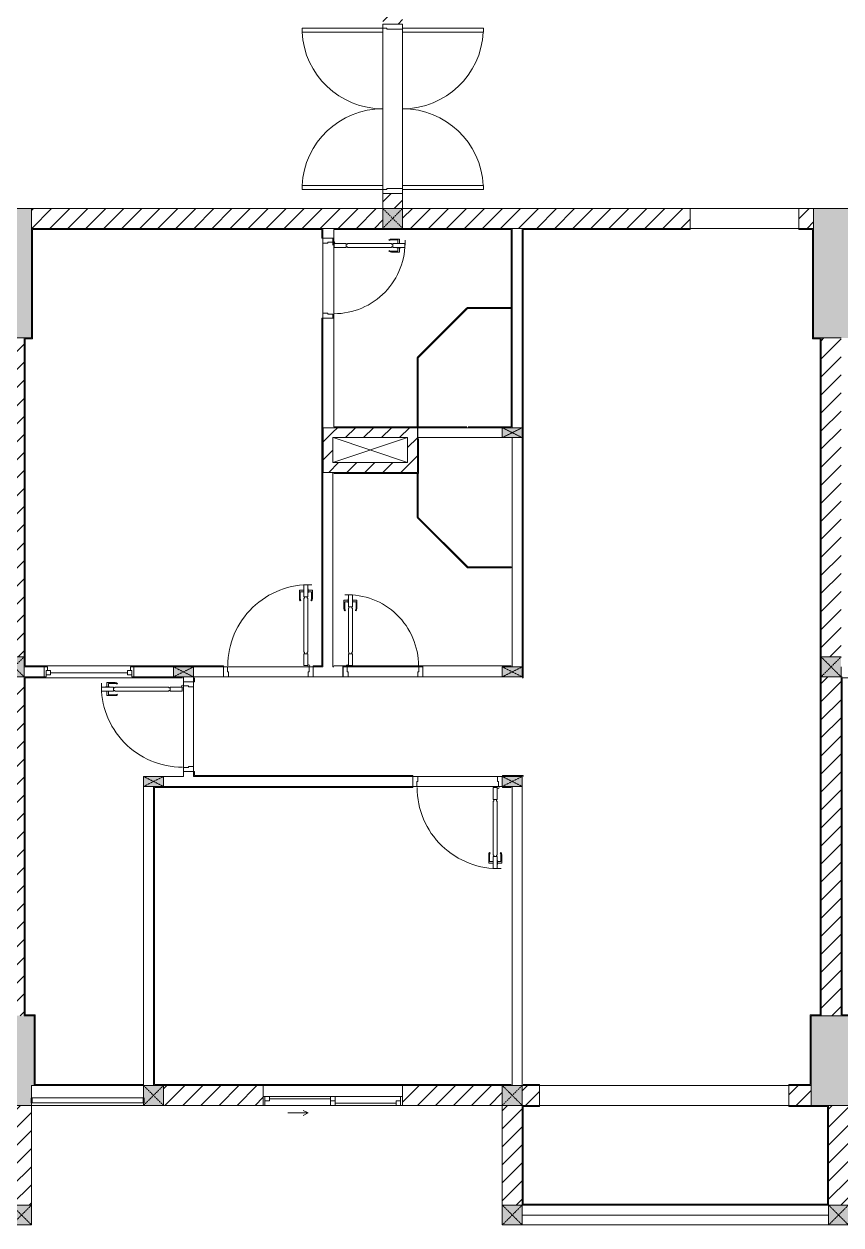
# Model space of a CAD drawing. Header units: millimetres. Extents: x 31499 to 223976, y 3719 to 80291.
# Drawn here: x 149474 to 157674, y 23337 to 35387 of the extents above; entities that cross this region are included whole.
import ezdxf

# ---------------------------------------------------------------- set-up
doc = ezdxf.new("R2010")
doc.units = ezdxf.units.MM
doc.linetypes.add('IMPORT-Dash _2_', pattern=[6, 3, -3])
for name, color, linetype, lineweight in [('0-2', 170, 'Continuous', 9), ('A-DETL-GENF-7', 170, 'Continuous', 9), ('A-DETL-THIN-1', 170, 'Continuous', 9), ('A-DOOR-2', 170, 'Continuous', 9), ('A-DOOR-FRAM-2', 170, 'Continuous', 9), ('A-FLOR-1', 170, 'Continuous', 9), ('A-FLOR-HRAL-6', 170, 'Continuous', 9), ('A-GLAZ-5', 170, 'Continuous', 9), ('A-GLAZ-CURT-3', 170, 'Continuous', 9), ('A-WALL-1', 170, 'Continuous', 9), ('A-WALL-PATT-3', 170, 'Continuous', 9), ('A_1404_dwg-1', 170, 'Continuous', 9), ('I-WALL', 170, 'Continuous', 9), ('I-WALL-1', 170, 'Continuous', 9), ('S-COLS-1', 170, 'Continuous', 9), ('S-COLS-12', 170, 'IMPORT-Dash _2_', 9), ('S-COLS-2', 170, 'Continuous', 9), ('S-COLS-4', 170, 'Continuous', 9), ('S-COLS-HDLN-1', 170, 'IMPORT-Dash _2_', 9)]:
    doc.layers.add(name, color=color, linetype=linetype, lineweight=lineweight)
pattern_1 = [(45, (0, 0), (-90.50967, 90.50967), [])]

# ---------------------------------------------------------------- blocks, each defined once
blk = doc.blocks.new('A_1404_dwg_NCV_TKTC_KET CAU_rvt-1-TKTC_MB HOÀN THIỆN SÀN TẦNG 3-4-4819833-KeyPlan-CH2A_Tầng 3 - Tầng 8')
at = {"layer": 'S-COLS-1'}
for points in [[(52643, 32237), (52928, 32237), (52928, 33537), (52578, 33537), (52578, 32237)], [(60778, 32237), (61128, 32237), (61128, 33537), (60778, 33537), (60778, 33295)], [(52928, 24537), (52923, 24562), (52928, 24737), (52953, 24737), (52953, 25437), (52553, 25437), (52553, 24537), (52923, 24537)], [(60753, 24537), (61128, 24537), (61123, 24562), (61128, 24737), (61153, 24737), (61153, 25437), (60753, 25437), (60753, 24562)]]:
    blk.add_hatch(color=256, dxfattribs=at).paths.add_polyline_path(points)
at = {"layer": 'A-FLOR-1'}
blk.add_line((57853, 23337), (60928, 23337), dxfattribs=at)
at = {"layer": 'A-FLOR-1', "flags": 128}
blk.add_lwpolyline([(52928, 24535), (54053, 24535), (57653, 24535)], dxfattribs=at)
at = {"layer": 'S-COLS-2'}
for p, q in [((52653, 32237), (52853, 32237)), ((60853, 32237), (61053, 32237)), ((61053, 25437), (60853, 25437)), ((60753, 24737), (60753, 24537)), ((52728, 24537), (52928, 24537)), ((60928, 24537), (61128, 24537))]:
    blk.add_line(p, q, dxfattribs=at)
at = {"layer": 'S-COLS-2', "flags": 128}
for points in [[(52928, 33337), (52928, 33537), (52578, 33537), (52578, 33337)], [(61128, 33337), (61128, 33537), (60778, 33537), (60778, 33337)]]:
    blk.add_lwpolyline(points, dxfattribs=at)
blk = doc.blocks.new('A_1404_dwg_DOOR_CW_01 CANH MO-PANEL KINH - DIW_01-900x2200-CỬA GỖ VÂN LAMINATE-553375-TKTC_MB HOÀN THIỆN SÀN TẦNG 3-4-4819841-KeyPlan-CH2A_Tầng 3 - Tầng 8')
at = {"layer": 'A-DETL-GENF-7'}
for p, q in [((49615, 40124), (49615, 40203)), ((49658, 40207), (49619, 40207)), ((49623, 40186), (49623, 40124)), ((49658, 40190), (49627, 40190)), ((49702, 40207), (49741, 40207)), ((49702, 40190), (49733, 40190)), ((49737, 40186), (49737, 40124)), ((49745, 40124), (49745, 40203)), ((49623, 40098), (49629, 40103)), ((49736, 40098), (49730, 40103))]:
    blk.add_line(p, q, dxfattribs=at)
at = {"layer": 'A-DETL-GENF-7', "flags": 128}
for points in [[(49700, 40259), (49660, 40259), (49660, 40139), (49700, 40139)], [(49658, 40179), (49660, 40179), (49660, 40219), (49658, 40219)], [(49666, 39583), (49660, 39583), (49660, 40125), (49666, 40125), (49666, 40139), (49694, 40139), (49694, 40125), (49700, 40125), (49700, 39583), (49694, 39583), (49694, 39569), (49666, 39569)], [(49702, 40179), (49700, 40179), (49700, 40219), (49702, 40219)], [(49660, 39569), (49700, 39569), (49700, 39449), (49660, 39449)]]:
    blk.add_lwpolyline(points, close=True, dxfattribs=at)
at = {"layer": 'A-DETL-GENF-7'}
blk.add_circle((49710, 39447), 10, dxfattribs=at)
for centre, radius, start, end in [((49710, 39447), 814, 88, 180), ((49619, 40203), 4, 90, 180), ((49627, 40186), 4, 90, 180), ((49733, 40186), 4, 0, 90), ((49741, 40203), 4, 0, 90), ((49660, 40124), 45, 180, 215), ((49660, 40124), 37, 180, 215), ((49700, 40124), 37, 325, 0), ((49700, 40124), 45, 325, 0)]:
    blk.add_arc(centre, radius, start, end, dxfattribs=at)
at = {"layer": 'A-DOOR-2'}
blk.add_line((49710, 39437), (49685, 39437), dxfattribs=at)
at = {"layer": 'A-DOOR-2', "flags": 128}
for points in [[(48853, 39337), (48853, 39437), (48893, 39437), (48893, 39387), (48903, 39387), (48903, 39337)], [(49703, 39337), (49703, 39387), (49713, 39387), (49713, 39437), (49753, 39437), (49753, 39337)]]:
    blk.add_lwpolyline(points, close=True, dxfattribs=at)
blk = doc.blocks.new('A_1404_dwg_DOOR_CW_01 CANH MO-PANEL KINH - DIG_02-800x2200-CỬA NHÔM KÍNH-V57-TKTC_MB HOÀN THIỆN SÀN TẦNG 3-4-4819848-KeyPlan-CH2A_Tầng 3 - Tầng 8')
at = {"layer": 'A-DETL-GENF-7'}
for p, q in [((112414, 58419), (112418, 58413)), ((112440, 58427), (112519, 58427)), ((112502, 58419), (112440, 58419)), ((112506, 58384), (112506, 58415)), ((112506, 58340), (112506, 58309)), ((112523, 58384), (112523, 58423)), ((112523, 58340), (112523, 58301)), ((112414, 58305), (112418, 58312)), ((112502, 58305), (112440, 58305)), ((112440, 58297), (112519, 58297))]:
    blk.add_line(p, q, dxfattribs=at)
at = {"layer": 'A-DETL-GENF-7', "flags": 128}
for points in [[(111985, 58342), (111985, 58382), (111865, 58382), (111865, 58342)], [(111999, 58348), (111999, 58342), (112441, 58342), (112441, 58348), (112455, 58348), (112455, 58376), (112441, 58376), (112441, 58382), (111999, 58382), (111999, 58376), (111985, 58376), (111985, 58348)], [(112575, 58382), (112575, 58342), (112455, 58342), (112455, 58382)], [(112495, 58384), (112495, 58382), (112534, 58382), (112534, 58384)], [(112495, 58340), (112495, 58342), (112534, 58342), (112534, 58340)]]:
    blk.add_lwpolyline(points, close=True, dxfattribs=at)
at = {"layer": 'A-DETL-GENF-7'}
blk.add_circle((111863, 58392), 10, dxfattribs=at)
for centre, radius, start, end in [((111863, 58392), 714, 270, 2), ((112440, 58382), 45, 90, 125), ((112440, 58382), 37, 90, 125), ((112502, 58415), 4, 0, 90), ((112519, 58423), 4, 0, 90), ((112440, 58342), 45, 235, 270), ((112440, 58342), 37, 235, 270), ((112502, 58309), 4, 270, 0), ((112519, 58301), 4, 270, 0)]:
    blk.add_arc(centre, radius, start, end, dxfattribs=at)
at = {"layer": 'A-DOOR-2'}
blk.add_line((111853, 58392), (111853, 58367), dxfattribs=at)
at = {"layer": 'A-DOOR-2', "flags": 128}
for points in [[(111753, 58435), (111753, 58385), (111803, 58385), (111803, 58395), (111853, 58395), (111853, 58435)], [(111753, 57685), (111753, 57635), (111853, 57635), (111853, 57675), (111803, 57675), (111803, 57685)]]:
    blk.add_lwpolyline(points, close=True, dxfattribs=at)
blk = doc.blocks.new('A_1404_dwg_DOOR_CW_01 CANH MO-PANEL KINH - DIW_01-900x2200-CỬA GỖ VÂN LAMINATE-V58-TKTC_MB HOÀN THIỆN SÀN TẦNG 3-4-4819849-KeyPlan-CH2A_Tầng 3 - Tầng 8')
at = {"layer": 'A-DETL-GENF-7'}
for p, q in [((109882, 56930), (109882, 56969)), ((109882, 56886), (109882, 56847)), ((109966, 56973), (109886, 56973)), ((109899, 56930), (109899, 56961)), ((109899, 56886), (109899, 56855)), ((109903, 56965), (109966, 56965)), ((109991, 56965), (109987, 56959)), ((109966, 56843), (109886, 56843)), ((109903, 56851), (109966, 56851)), ((109991, 56851), (109987, 56858))]:
    blk.add_line(p, q, dxfattribs=at)
at = {"layer": 'A-DETL-GENF-7', "flags": 128}
for points in [[(109831, 56888), (109831, 56928), (109951, 56928), (109951, 56888)], [(109910, 56930), (109910, 56928), (109871, 56928), (109871, 56930)], [(109910, 56886), (109910, 56888), (109871, 56888), (109871, 56886)], [(110507, 56922), (110507, 56928), (109965, 56928), (109965, 56922), (109951, 56922), (109951, 56894), (109965, 56894), (109965, 56888), (110507, 56888), (110507, 56894), (110521, 56894), (110521, 56922)], [(110521, 56928), (110521, 56888), (110641, 56888), (110641, 56928)]]:
    blk.add_lwpolyline(points, close=True, dxfattribs=at)
at = {"layer": 'A-DETL-GENF-7'}
blk.add_circle((110643, 56878), 10, dxfattribs=at)
for centre, radius, start, end in [((110643, 56878), 814, 90, 182), ((109886, 56969), 4, 90, 180), ((109903, 56961), 4, 90, 180), ((109966, 56928), 45, 55, 90), ((109966, 56928), 37, 55, 90), ((109886, 56847), 4, 180, 270), ((109903, 56855), 4, 180, 270), ((109966, 56888), 37, 270, 305), ((109966, 56888), 45, 270, 305)]:
    blk.add_arc(centre, radius, start, end, dxfattribs=at)
at = {"layer": 'A-DOOR-2'}
blk.add_line((110653, 56878), (110653, 56903), dxfattribs=at)
at = {"layer": 'A-DOOR-2', "flags": 128}
blk.add_lwpolyline([(110753, 57685), (110753, 57735), (110653, 57735), (110653, 57695), (110703, 57695), (110703, 57685)], close=True, dxfattribs=at)
blk.add_lwpolyline([(110753, 56837), (110753, 56885), (110703, 56885), (110703, 56875), (110653, 56875), (110653, 56837)], dxfattribs=at)
blk = doc.blocks.new('A_1404_dwg_M_Fixed - 900 x 1400-901190-TKTC_MB HOÀN THIỆN SÀN TẦNG 3-4-4819850-KeyPlan-CH2A_Tầng 3 - Tầng 8')
at = {"layer": 'A-GLAZ-5'}
blk.add_line((111794, 60598), (111794, 61372), dxfattribs=at)
at = {"layer": 'A-GLAZ-5', "flags": 128}
for points in [[(111772, 61416), (111772, 61372), (111816, 61372), (111816, 61416), (111753, 61416), (111753, 61434)], [(111816, 61403), (111853, 61403), (111853, 61435)], [(111753, 60535), (111753, 60554), (111816, 60554), (111816, 60598), (111772, 60598), (111772, 60554)], [(111816, 60567), (111853, 60567), (111853, 60535)]]:
    blk.add_lwpolyline(points, dxfattribs=at)
blk = doc.blocks.new('A_1404_dwg_Railing - 50 x 10mm-901205-TKTC_MB HOÀN THIỆN SÀN TẦNG 3-4-4819861-KeyPlan-CH2A_Tầng 3 - Tầng 8')
at = {"layer": 'A-FLOR-HRAL-6', "flags": 128}
blk.add_lwpolyline([(107527, 61567), (107477, 61567), (107477, 61557), (107527, 61557)], close=True, dxfattribs=at)
blk = doc.blocks.new('A_1404_dwg_Railing - 50 x 10mm-901205-TKTC_MB HOÀN THIỆN SÀN TẦNG 3-4-V109-KeyPlan-CH2A_Tầng 3 - Tầng 8')
at = {"layer": 'A-FLOR-HRAL-6'}
blk.add_line((62258, 24562), (62258, 24612), dxfattribs=at)
at = {"layer": 'A-FLOR-HRAL-6', "flags": 128}
blk.add_lwpolyline([(62248, 24612), (62248, 24562), (62258, 24562)], dxfattribs=at)
blk = doc.blocks.new('A_1404_dwg_Railing - Railing-883263-TKTC_MB HOÀN THIỆN SÀN TẦNG 3-4-4819867-KeyPlan-CH2A_Tầng 3 - Tầng 8')
at = {"layer": 'A-FLOR-HRAL-6'}
for p, q in [((54048, 24612), (52933, 24612)), ((52933, 24562), (54048, 24562))]:
    blk.add_line(p, q, dxfattribs=at)
at = {"rotation": 90.00000000000001}
blk.add_blockref('A_1404_dwg_Railing - 50 x 10mm-901205-TKTC_MB HOÀN THIỆN SÀN TẦNG 3-4-4819861-KeyPlan-CH2A_Tầng 3 - Tầng 8', (114490, -82916), dxfattribs=at)
blk.add_blockref('A_1404_dwg_Railing - 50 x 10mm-901205-TKTC_MB HOÀN THIỆN SÀN TẦNG 3-4-V109-KeyPlan-CH2A_Tầng 3 - Tầng 8', (-8200, 0))
blk = doc.blocks.new('A_1404_dwg_System Panel - Glazed-647900-TKTC_MB HOÀN THIỆN SÀN TẦNG 3-4-4819871-KeyPlan-CH2A_Tầng 3 - Tầng 8')
at = {"layer": 'A-GLAZ-CURT-3'}
blk.add_hatch(color=256, dxfattribs=at).paths.add_polyline_path([(65500, 32532), (65943, 32532), (65943, 32542), (65500, 32537)])
blk.add_line((65943, 32542), (65500, 32542), dxfattribs=at)
at = {"layer": 'A-GLAZ-CURT-3', "flags": 128}
blk.add_lwpolyline([(65502, 32532), (65943, 32532), (65943, 32542)], dxfattribs=at)
blk = doc.blocks.new('A_1404_dwg_System Panel - Glazed-579379-TKTC_MB HOÀN THIỆN SÀN TẦNG 3-4-4819872-KeyPlan-CH2A_Tầng 3 - Tầng 8')
at = {"layer": 'A-GLAZ-CURT-3'}
blk.add_hatch(color=256, dxfattribs=at).paths.add_polyline_path([(65008, 32038), (65500, 32537), (65496, 32540), (65004, 32041)])
blk.add_line((65496, 32540), (65001, 32045), dxfattribs=at)
at = {"layer": 'A-GLAZ-CURT-3', "flags": 128}
blk.add_lwpolyline([(65009, 32039), (65504, 32533), (65496, 32540)], dxfattribs=at)
blk = doc.blocks.new('A_1404_dwg_System Panel - Glazed-901199-TKTC_MB HOÀN THIỆN SÀN TẦNG 3-4-4819873-KeyPlan-CH2A_Tầng 3 - Tầng 8')
at = {"layer": 'A-GLAZ-CURT-3'}
blk.add_hatch(color=256, dxfattribs=at).paths.add_polyline_path([(65009, 31347), (65004, 32041), (64999, 32041), (65003, 31347)])
at = {"layer": 'A-GLAZ-CURT-3', "flags": 128}
blk.add_lwpolyline([(64999, 32041), (64999, 31347), (65009, 31347), (65009, 32041)], close=True, dxfattribs=at)
blk = doc.blocks.new('A_1404_dwg_System Panel - Glazed-901200-TKTC_MB HOÀN THIỆN SÀN TẦNG 3-4-4819874-KeyPlan-CH2A_Tầng 3 - Tầng 8')
at = {"layer": 'A-GLAZ-CURT-3'}
blk.add_hatch(color=256, dxfattribs=at).paths.add_polyline_path([(65502, 29932), (65943, 29932), (65943, 29942), (65502, 29937), (65502, 29933)])
blk.add_line((65943, 29942), (65504, 29942), dxfattribs=at)
at = {"layer": 'A-GLAZ-CURT-3', "flags": 128}
blk.add_lwpolyline([(65502, 29932), (65943, 29932), (65943, 29942)], dxfattribs=at)
blk = doc.blocks.new('A_1404_dwg_System Panel - Glazed-579637-TKTC_MB HOÀN THIỆN SÀN TẦNG 3-4-4819875-KeyPlan-CH2A_Tầng 3 - Tầng 8')
at = {"layer": 'A-GLAZ-CURT-3'}
blk.add_hatch(color=256, dxfattribs=at).paths.add_polyline_path([(65499, 29933), (65502, 29944), (65004, 30435), (65003, 30429), (65009, 30423)])
blk.add_line((65506, 29940), (65009, 30437), dxfattribs=at)
at = {"layer": 'A-GLAZ-CURT-3', "flags": 128}
blk.add_lwpolyline([(65001, 30431), (65499, 29933), (65506, 29940)], dxfattribs=at)
blk = doc.blocks.new('A_1404_dwg_System Panel - Glazed-901201-TKTC_MB HOÀN THIỆN SÀN TẦNG 3-4-4819876-KeyPlan-CH2A_Tầng 3 - Tầng 8')
at = {"layer": 'A-GLAZ-CURT-3'}
blk.add_hatch(color=256, dxfattribs=at).paths.add_polyline_path([(65001, 30435), (65009, 30438), (65009, 30877), (64999, 30877), (64999, 30435)])
at = {"layer": 'A-GLAZ-CURT-3', "flags": 128}
blk.add_lwpolyline([(65009, 30435), (65009, 30877), (64999, 30877), (64999, 30435)], close=True, dxfattribs=at)
blk = doc.blocks.new('A_1404_dwg_G1_SOF - BO TRU - 100x200-745959-TKTC_MB HOÀN THIỆN SÀN TẦNG 3-4-4819847-KeyPlan-CH2A_Tầng 3 - Tầng 8')
at = {"layer": 'S-COLS-1'}
blk.add_hatch(color=256, dxfattribs=at).paths.add_polyline_path([(111053, 40037), (111053, 40237), (110953, 40237), (110953, 40037)])
at = {"layer": 'S-COLS-1', "flags": 128}
blk.add_lwpolyline([(110953, 40037), (111053, 40037), (111053, 40237), (110953, 40237)], close=True, dxfattribs=at)
at = {"layer": 'S-COLS-HDLN-1'}
for p, q in [((110953, 40037), (111053, 40237)), ((111053, 40037), (110953, 40237))]:
    blk.add_line(p, q, dxfattribs=at)
blk = doc.blocks.new('A_1404_dwg_DOOR_CW_01 CANH MO-PANEL KINH - DIG_01-900x2200-CỬA NHÔM KÍNH-901215-TKTC_MB HOÀN THIỆN SÀN TẦNG 3-4-4819898-KeyPlan-CH2A_Tầng 3 - Tầng 8')
at = {"layer": 'A-DETL-GENF-7'}
for p, q in [((37865, 68824), (37865, 68903)), ((37908, 68907), (37869, 68907)), ((37873, 68886), (37873, 68824)), ((37908, 68890), (37877, 68890)), ((37952, 68907), (37991, 68907)), ((37952, 68890), (37983, 68890)), ((37987, 68886), (37987, 68824)), ((37995, 68824), (37995, 68903)), ((37873, 68798), (37879, 68803)), ((37986, 68798), (37980, 68803))]:
    blk.add_line(p, q, dxfattribs=at)
at = {"layer": 'A-DETL-GENF-7', "flags": 128}
for points in [[(37950, 68959), (37910, 68959), (37910, 68839), (37950, 68839)], [(37908, 68879), (37910, 68879), (37910, 68919), (37908, 68919)], [(37916, 68283), (37910, 68283), (37910, 68825), (37916, 68825), (37916, 68839), (37944, 68839), (37944, 68825), (37950, 68825), (37950, 68283), (37944, 68283), (37944, 68269), (37916, 68269)], [(37952, 68879), (37950, 68879), (37950, 68919), (37952, 68919)], [(37910, 68269), (37950, 68269), (37950, 68149), (37910, 68149)]]:
    blk.add_lwpolyline(points, close=True, dxfattribs=at)
at = {"layer": 'A-DETL-GENF-7'}
blk.add_circle((37960, 68147), 10, dxfattribs=at)
for centre, radius, start, end in [((37960, 68147), 814, 88, 180), ((37869, 68903), 4, 90, 180), ((37910, 68824), 45, 180, 215), ((37877, 68886), 4, 90, 180), ((37910, 68824), 37, 180, 215), ((37950, 68824), 37, 325, 0), ((37983, 68886), 4, 0, 90), ((37950, 68824), 45, 325, 0), ((37991, 68903), 4, 0, 90)]:
    blk.add_arc(centre, radius, start, end, dxfattribs=at)
at = {"layer": 'A-DOOR-2'}
blk.add_line((37960, 68137), (37935, 68137), dxfattribs=at)
at = {"layer": 'A-DOOR-2', "flags": 128}
for points in [[(37103, 68037), (37103, 68137), (37143, 68137), (37143, 68087), (37153, 68087), (37153, 68037)], [(37953, 68037), (37953, 68087), (37963, 68087), (37963, 68137), (38003, 68137), (38003, 68037)]]:
    blk.add_lwpolyline(points, close=True, dxfattribs=at)
blk = doc.blocks.new('A_1404_dwg_NCV_TKTC_TANG 3 - 4_rvt-1-TKTC_MB HOÀN THIỆN SÀN TẦNG 3-4-4819943-KeyPlan-CH2A_Tầng 3 - Tầng 8')
at = {"layer": 'A-WALL-PATT-3'}
for points in [[(52928, 33327), (55843, 33327), (55843, 33337), (52928, 33337)], [(52938, 32227), (52938, 33327), (52928, 33327), (52928, 32227)], [(57863, 28827), (57863, 33327), (57853, 33327), (57853, 28827)], [(60768, 32237), (60778, 32237), (60778, 33327), (60768, 33327), (60768, 33295)], [(52853, 28937), (52863, 28937), (52863, 32237), (52853, 32237), (52853, 28947)], [(52928, 32227), (52928, 32237), (52863, 32237), (52863, 32227)], [(60778, 32227), (60843, 32227), (60843, 32237), (60768, 32237), (60768, 32227)], [(60843, 25447), (60853, 25447), (60853, 32237), (60843, 32237), (60843, 28837)], [(52863, 25437), (52863, 28837), (52853, 28837), (52853, 25437)], [(54153, 24737), (54163, 24737), (54163, 27737), (54153, 27737), (54153, 24747)], [(52953, 25437), (52963, 25437), (52963, 25447), (52863, 25447), (52863, 25437), (52928, 25437)], [(52963, 24747), (52963, 25437), (52953, 25437), (52953, 24747)], [(60753, 24747), (60747, 25447), (60743, 25447), (60743, 24747)], [(60843, 25437), (60853, 25437), (60853, 25447), (60753, 25447), (60753, 25437)], [(57853, 23537), (57863, 23537), (57863, 24537), (57853, 24537), (57853, 24526)], [(60928, 23537), (60928, 24527), (60918, 24527), (60918, 23537)]]:
    blk.add_hatch(color=256, dxfattribs=at).paths.add_polyline_path(points)
h = blk.add_hatch(color=256, dxfattribs=at)
h.paths.add_polyline_path([(55843, 28937), (55853, 28937), (55853, 32437), (55843, 32437), (55843, 28947)])
h.paths.add_polyline_path([(55853, 33237), (55853, 33337), (55843, 33337), (55843, 33237)])
h = blk.add_hatch(color=256, dxfattribs=at)
h.paths.add_polyline_path([(60768, 33327), (60778, 33327), (60778, 33337), (60628, 33337), (60628, 33327)])
h.paths.add_polyline_path([(57853, 33327), (59538, 33327), (59538, 33337), (57853, 33337)])
h = blk.add_hatch(color=256, dxfattribs=at)
h.paths.add_polyline_path([(53955, 28937), (54855, 28937), (54855, 28947), (53955, 28947)])
h.paths.add_polyline_path([(55843, 28937), (55843, 28947), (55755, 28947), (55755, 28937)])
h.paths.add_polyline_path([(53055, 28937), (53055, 28947), (52863, 28947), (52863, 28937)])
h = blk.add_hatch(color=256, dxfattribs=at)
h.paths.add_polyline_path([(54453, 28827), (54453, 28837), (53955, 28837), (53955, 28827), (54353, 28827)])
h.paths.add_polyline_path([(53055, 28827), (53055, 28837), (52863, 28837), (52863, 28827), (52953, 28827)])
h = blk.add_hatch(color=256, dxfattribs=at)
h.paths.add_polyline_path([(54563, 27837), (54563, 27887), (54553, 27887), (54553, 27837)])
h.paths.add_polyline_path([(54563, 28787), (54563, 28827), (54553, 28827), (54553, 28787)])
h = blk.add_hatch(color=256, dxfattribs=at)
h.paths.add_polyline_path([(57863, 27837), (57863, 27847), (57654, 27847), (57654, 27837), (57853, 27837)])
h.paths.add_polyline_path([(54563, 27837), (56754, 27837), (56754, 27847), (54563, 27847)])
h = blk.add_hatch(color=256, dxfattribs=at)
h.paths.add_polyline_path([(57743, 27727), (57743, 27737), (57654, 27737), (57654, 27727)])
h.paths.add_polyline_path([(54553, 27727), (56754, 27727), (56754, 27737), (54163, 27737), (54163, 27727)])
h = blk.add_hatch(color=256, dxfattribs=at)
h.paths.add_polyline_path([(54163, 24737), (55253, 24737), (55253, 24747), (54163, 24747)])
h.paths.add_polyline_path([(57753, 24737), (57753, 24747), (56653, 24747), (56653, 24737), (57653, 24737)])
h = blk.add_hatch(color=256, dxfattribs=at)
h.paths.add_polyline_path([(60753, 24737), (60753, 24747), (60528, 24747), (60528, 24737), (60743, 24737)])
h.paths.add_polyline_path([(58028, 24737), (58028, 24747), (57863, 24747), (57863, 24737)])
h = blk.add_hatch(color=256, dxfattribs=at)
h.paths.add_polyline_path([(60734, 24527), (60928, 24527), (60928, 24537), (60528, 24537), (60528, 24527), (60604, 24527)])
h.paths.add_polyline_path([(57863, 24527), (58028, 24527), (58028, 24537), (57863, 24537)])
at = {"layer": 'A-DETL-THIN-1'}
blk.add_line((55856, 31337), (55856, 30887), dxfattribs=at)
at = {"layer": 'A-FLOR-1'}
for p, q in [((55853, 32487), (55853, 33187)), ((55963, 30887), (55953, 30887)), ((57753, 29937), (57743, 29937)), ((54895, 28937), (55715, 28937)), ((56814, 28937), (56094, 28937)), ((55705, 28837), (54905, 28837)), ((54553, 28737), (54553, 27937)), ((56804, 27837), (57604, 27837)), ((57614, 27737), (56794, 27737)), ((57853, 24737), (57863, 24737)), ((58028, 24737), (60528, 24737))]:
    blk.add_line(p, q, dxfattribs=at)
at = {"layer": 'A-FLOR-1', "flags": 128}
for points in [[(60628, 33337), (60628, 33537), (59538, 33537), (59538, 33337), (60628, 33337), (59538, 33337)], [(56805, 31237), (56803, 31237), (56803, 31227)]]:
    blk.add_lwpolyline(points, dxfattribs=at)
for points in [[(56804, 28837), (56104, 28837)], [(58028, 24537), (60528, 24537), (60528, 24737), (58028, 24737)]]:
    blk.add_lwpolyline(points, close=True, dxfattribs=at)
at = {"layer": 'A-WALL-1'}
for p, q in [((55953, 33337), (55853, 33337)), ((55853, 33337), (55853, 33237)), ((55853, 33237), (55953, 33237)), ((55853, 32487), (55853, 33187)), ((55953, 32437), (55853, 32437)), ((55853, 32437), (55853, 31337)), ((55853, 31337), (55953, 31337)), ((57753, 31237), (57753, 28937)), ((57853, 28937), (57853, 31237)), ((52853, 28937), (52853, 28837)), ((52863, 28937), (52853, 28937)), ((53055, 28937), (52863, 28937)), ((53055, 28837), (53055, 28937)), ((53955, 28937), (53955, 28837)), ((54353, 28937), (53955, 28937)), ((54855, 28937), (54553, 28937)), ((54855, 28837), (54855, 28937)), ((54895, 28937), (55715, 28937)), ((55755, 28937), (55755, 28837)), ((55843, 28937), (55755, 28937)), ((56054, 28837), (56054, 28937)), ((56854, 28937), (56854, 28837)), ((61053, 28937), (61053, 28837)), ((52853, 28837), (52863, 28837)), ((52863, 28837), (53055, 28837)), ((53955, 28837), (54353, 28837)), ((54453, 28837), (54453, 28827)), ((54453, 28827), (54453, 28787)), ((54553, 28827), (54553, 28837)), ((54553, 28837), (54855, 28837)), ((54553, 28787), (54553, 28827)), ((55705, 28837), (54905, 28837)), ((55755, 28837), (56054, 28837)), ((56804, 28837), (56104, 28837)), ((56854, 28837), (57653, 28837)), ((54453, 28787), (54553, 28787)), ((54453, 27927), (54453, 28747)), ((54553, 28737), (54553, 27937)), ((54453, 27837), (54253, 27837)), ((54553, 27887), (54453, 27887)), ((54453, 27887), (54453, 27837)), ((54553, 27837), (54563, 27837)), ((56754, 27737), (56754, 27837)), ((56804, 27837), (57604, 27837)), ((54053, 27737), (54053, 24737)), ((54153, 24737), (54153, 27737)), ((54253, 27737), (56754, 27737)), ((57614, 27737), (56794, 27737)), ((57753, 27737), (57753, 24737)), ((57853, 24737), (57853, 27737)), ((54053, 24737), (54153, 24737)), ((57753, 24737), (57853, 24737))]:
    blk.add_line(p, q, dxfattribs=at)
at = {"layer": 'A-WALL-1', "flags": 128}
for points in [[(57853, 31337), (57853, 33337), (57753, 33337), (57753, 31337)], [(57653, 31337), (56805, 31337), (56805, 31237), (57653, 31237)], [(55963, 28937), (55953, 28937), (55953, 30887), (55853, 30887), (55853, 28937), (55843, 28937)], [(56754, 27837), (54563, 27837), (54553, 27837), (54553, 27887)], [(52928, 24612), (52928, 24737), (54052, 24737), (54052, 24612)], [(54052, 24562), (54052, 24537), (52928, 24537), (52928, 24562)]]:
    blk.add_lwpolyline(points, dxfattribs=at)
at = {"layer": 'I-WALL'}
for p, q in [((55853, 33237), (55853, 33337)), ((55963, 33237), (55963, 32437)), ((55853, 31337), (55853, 32437)), ((52863, 28937), (53055, 28937)), ((53055, 28947), (53955, 28947)), ((53955, 28937), (54353, 28937)), ((54553, 28937), (54855, 28937)), ((55755, 28937), (55843, 28937)), ((56054, 28947), (56854, 28947)), ((53055, 28837), (52863, 28837)), ((53955, 28827), (53055, 28827)), ((54353, 28837), (53955, 28837)), ((54553, 28827), (54553, 28787)), ((54553, 27887), (54553, 27837)), ((54563, 27837), (56754, 27837)), ((56754, 27737), (54253, 27737)), ((52953, 24747), (52953, 24737)), ((52963, 24747), (54053, 24747)), ((55253, 24747), (56653, 24747)), ((56653, 24737), (55253, 24737)), ((57863, 23547), (60918, 23547)), ((60918, 23537), (57863, 23537))]:
    blk.add_line(p, q, dxfattribs=at)
at = {"layer": 'I-WALL-1'}
for p, q in [((56653, 33337), (56453, 33337)), ((57743, 32542), (57743, 32532)), ((56809, 31347), (56799, 31347)), ((57296, 31347), (56809, 31347)), ((57853, 31237), (57853, 28937)), ((55963, 30877), (56799, 30877)), ((56799, 30877), (56809, 30877)), ((52853, 29037), (52853, 28937)), ((52853, 28937), (52863, 28937)), ((57753, 28937), (57753, 28947)), ((60853, 28837), (60853, 29037)), ((54453, 28827), (54453, 28837)), ((54153, 27737), (54153, 24737)), ((57653, 24737), (57753, 24737)), ((57753, 24737), (57753, 24747))]:
    blk.add_line(p, q, dxfattribs=at)
at = {"layer": 'I-WALL-1', "flags": 128}
for points in [[(55853, 33337), (55843, 33337), (52928, 33337), (52928, 33327), (52928, 32237), (52863, 32237), (52853, 32237), (52853, 29037)], [(53055, 28937), (53055, 28947), (52863, 28947), (52863, 32227), (52928, 32227), (52938, 32227), (52938, 33327), (55843, 33327), (55843, 33237), (55853, 33237)], [(56453, 33337), (55963, 33337), (55953, 33337)], [(55953, 33237), (55963, 33237), (55963, 33327), (57743, 33327), (57743, 32542)], [(57753, 31337), (57753, 31347), (57753, 33327), (57753, 33337), (56653, 33337)], [(57853, 28827), (57863, 28827), (57863, 33327), (59538, 33327), (59538, 33337), (57853, 33337), (57853, 33327), (57853, 31337)], [(60853, 29037), (60853, 32237), (60843, 32237), (60778, 32237), (60778, 33327), (60778, 33337), (60628, 33337), (60628, 33327), (60768, 33327), (60768, 32237)], [(55853, 32437), (55843, 32437), (55843, 28947), (55755, 28947), (55755, 28937)], [(56799, 31347), (55963, 31347), (55963, 32437), (55953, 32437)], [(57743, 32532), (57743, 31347), (57312, 31347)], [(60768, 32237), (60768, 32227), (60843, 32227), (60843, 25447), (60753, 25447), (60743, 25447), (60743, 24747), (60528, 24747), (60528, 24737), (60753, 24737), (60753, 24747), (60753, 25437), (60853, 25437), (60853, 25447), (60853, 28837)], [(55843, 28937), (55853, 28937), (55853, 31337)], [(55953, 31337), (55963, 31337), (57653, 31337)], [(56803, 31227), (56803, 30887), (55963, 30887)], [(56813, 30877), (56813, 30887), (56813, 31227)], [(54855, 28937), (54855, 28947), (53955, 28947), (53955, 28937)], [(56054, 28937), (56054, 28947), (55963, 28947)], [(57743, 28947), (56854, 28947), (56854, 28937)], [(52863, 28837), (52853, 28837), (52853, 25437), (52863, 25437), (52953, 25437), (52953, 24747), (52963, 24747), (52963, 25437), (52963, 25447), (52863, 25447), (52863, 28827), (53055, 28827), (53055, 28837)], [(53955, 28837), (53955, 28827), (54443, 28827)], [(54553, 28787), (54563, 28787), (54563, 28827)], [(61063, 28837), (61053, 28837), (61053, 25437), (61063, 25437), (61153, 25437), (61153, 24747), (61163, 24747), (61163, 25437), (61163, 25447), (61063, 25447), (61063, 28827), (61255, 28827), (61255, 28837)], [(56754, 27837), (56754, 27847), (54563, 27847), (54563, 27887), (54553, 27887)], [(57863, 27837), (57863, 27847), (57654, 27847), (57654, 27837)], [(54252, 24737), (55253, 24737), (55253, 24747), (54163, 24747), (54163, 27727), (56754, 27727), (56754, 27737)], [(57654, 27737), (57654, 27727), (57743, 27727)], [(54153, 24737), (54163, 24737), (54252, 24737)], [(57743, 24747), (56653, 24747), (56653, 24737), (57653, 24737)], [(57863, 24737), (58028, 24737), (58028, 24747), (57863, 24747)]]:
    blk.add_lwpolyline(points, dxfattribs=at)
for points in [[(57863, 24537), (57853, 24537), (57853, 23537), (57863, 23537), (57863, 24527), (58028, 24527), (58028, 24537)], [(60928, 23537), (60928, 24527), (60928, 24537), (60528, 24537), (60528, 24527), (60918, 24527), (60918, 23537)]]:
    blk.add_lwpolyline(points, close=True, dxfattribs=at)
for name, p in [('A_1404_dwg_DOOR_CW_01 CANH MO-PANEL KINH - DIG_02-800x2200-CỬA NHÔM KÍNH-V57-TKTC_MB HOÀN THIỆN SÀN TẦNG 3-4-4819848-KeyPlan-CH2A_Tầng 3 - Tầng 8', (-55900, -25198)), ('A_1404_dwg_System Panel - Glazed-579379-TKTC_MB HOÀN THIỆN SÀN TẦNG 3-4-4819872-KeyPlan-CH2A_Tầng 3 - Tầng 8', (-8200, 0)), ('A_1404_dwg_System Panel - Glazed-647900-TKTC_MB HOÀN THIỆN SÀN TẦNG 3-4-4819871-KeyPlan-CH2A_Tầng 3 - Tầng 8', (-8200, 0)), ('A_1404_dwg_System Panel - Glazed-901199-TKTC_MB HOÀN THIỆN SÀN TẦNG 3-4-4819873-KeyPlan-CH2A_Tầng 3 - Tầng 8', (-8200, 0)), ('A_1404_dwg_System Panel - Glazed-901201-TKTC_MB HOÀN THIỆN SÀN TẦNG 3-4-4819876-KeyPlan-CH2A_Tầng 3 - Tầng 8', (-8200, 0)), ('A_1404_dwg_System Panel - Glazed-579637-TKTC_MB HOÀN THIỆN SÀN TẦNG 3-4-4819875-KeyPlan-CH2A_Tầng 3 - Tầng 8', (-8200, 0)), ('A_1404_dwg_System Panel - Glazed-901200-TKTC_MB HOÀN THIỆN SÀN TẦNG 3-4-4819874-KeyPlan-CH2A_Tầng 3 - Tầng 8', (-8200, 0)), ('A_1404_dwg_DOOR_CW_01 CANH MO-PANEL KINH - DIW_01-900x2200-CỬA GỖ VÂN LAMINATE-553375-TKTC_MB HOÀN THIỆN SÀN TẦNG 3-4-4819841-KeyPlan-CH2A_Tầng 3 - Tầng 8', (6002, -10500)), ('A_1404_dwg_Railing - Railing-883263-TKTC_MB HOÀN THIỆN SÀN TẦNG 3-4-4819867-KeyPlan-CH2A_Tầng 3 - Tầng 8', (0, 0))]:
    blk.add_blockref(name, p)
for name, p, rotation in [('A_1404_dwg_G1_SOF - BO TRU - 100x200-745959-TKTC_MB HOÀN THIỆN SÀN TẦNG 3-4-4819847-KeyPlan-CH2A_Tầng 3 - Tầng 8', (17616, 142290), 270), ('A_1404_dwg_DOOR_CW_01 CANH MO-PANEL KINH - DIG_02-800x2200-CỬA NHÔM KÍNH-V57-TKTC_MB HOÀN THIỆN SÀN TẦNG 3-4-4819848-KeyPlan-CH2A_Tầng 3 - Tầng 8', (114490, -82916), 90.00000000000001), ('A_1404_dwg_M_Fixed - 900 x 1400-901190-TKTC_MB HOÀN THIỆN SÀN TẦNG 3-4-4819850-KeyPlan-CH2A_Tầng 3 - Tầng 8', (114490, -82916), 90), ('A_1404_dwg_G1_SOF - BO TRU - 100x200-745959-TKTC_MB HOÀN THIỆN SÀN TẦNG 3-4-4819847-KeyPlan-CH2A_Tầng 3 - Tầng 8', (14316, 139890), 270), ('A_1404_dwg_G1_SOF - BO TRU - 100x200-745959-TKTC_MB HOÀN THIỆN SÀN TẦNG 3-4-4819847-KeyPlan-CH2A_Tầng 3 - Tầng 8', (17616, 139890), 270), ('A_1404_dwg_DOOR_CW_01 CANH MO-PANEL KINH - DIG_01-900x2200-CỬA NHÔM KÍNH-901215-TKTC_MB HOÀN THIỆN SÀN TẦNG 3-4-4819898-KeyPlan-CH2A_Tầng 3 - Tầng 8', (122590, -9216), 90), ('A_1404_dwg_G1_SOF - BO TRU - 100x200-745959-TKTC_MB HOÀN THIỆN SÀN TẦNG 3-4-4819847-KeyPlan-CH2A_Tầng 3 - Tầng 8', (14016, 138790), 270), ('A_1404_dwg_DOOR_CW_01 CANH MO-PANEL KINH - DIW_01-900x2200-CỬA GỖ VÂN LAMINATE-V58-TKTC_MB HOÀN THIỆN SÀN TẦNG 3-4-4819849-KeyPlan-CH2A_Tầng 3 - Tầng 8', (114490, -82916), 90), ('A_1404_dwg_G1_SOF - BO TRU - 100x200-745959-TKTC_MB HOÀN THIỆN SÀN TẦNG 3-4-4819847-KeyPlan-CH2A_Tầng 3 - Tầng 8', (17616, 138790), 270)]:
    blk.add_blockref(name, p, dxfattribs=dict(rotation=rotation))
blk = doc.blocks.new('A_1404_dwg_1_FAMILY RVT - W01-WxH 1400x1400xmm-389822-TKTC_MB HOÀN THIỆN SÀN TẦNG 3-4-V116-KeyPlan-CH2A_Tầng 3 - Tầng 8')
at = {"layer": 'A-GLAZ-5'}
for p, q in [((53453, 67435), (53253, 67435)), ((53453, 67416), (53364, 67416)), ((53430, 67372), (53430, 66758)), ((53386, 66713), (53386, 66099)), ((53408, 66713), (53408, 66758)), ((53453, 66758), (53453, 66713)), ((53529, 66487), (53529, 66284)), ((53453, 66054), (53364, 66054))]:
    blk.add_line(p, q, dxfattribs=at)
at = {"layer": 'A-GLAZ-5', "flags": 128}
for points in [[(53253, 66035), (53453, 66035), (53453, 67435), (53453, 67372)], [(53364, 67435), (53364, 67416), (53364, 66758), (53364, 66713), (53364, 66099), (53364, 66035)], [(53364, 66758), (53453, 66758), (53453, 67372), (53408, 67372), (53408, 67416)], [(53364, 66713), (53453, 66713), (53453, 66054), (53453, 66035)], [(53554, 66436), (53529, 66487), (53503, 66436)], [(53408, 66054), (53408, 66099), (53364, 66099)]]:
    blk.add_lwpolyline(points, dxfattribs=at)
blk = doc.blocks.new('A_1404_dwg_FD_07 - FD_07-1700x2200-CỬA ĐI 2 CÁNH-910693-TKTC_MB HOÀN THIỆN SÀN TẦNG 3-4-4819967-KeyPlan-CH2A_Tầng 3 - Tầng 8')
at = {"layer": 'A-DETL-GENF-7', "flags": 128}
for points in [[(103403, 35347), (104213, 35347), (104213, 35307), (103403, 35307)], [(105223, 35347), (104413, 35347), (104413, 35307), (105223, 35307)], [(103403, 33727), (104213, 33727), (104213, 33767), (103403, 33767)], [(105223, 33727), (104413, 33727), (104413, 33767), (105223, 33767)]]:
    blk.add_lwpolyline(points, close=True, dxfattribs=at)
at = {"layer": 'A-DETL-GENF-7'}
for centre, start, end in [((104213, 35347), 182.8306, 270), ((104413, 35347), 270, 357.1694), ((104213, 33727), 90, 177.1694), ((104413, 33727), 2.8306, 90)]:
    blk.add_arc(centre, 810, start, end, dxfattribs=at)
at = {"layer": 'A-DOOR-2'}
for p, q in [((104213, 33727), (104213, 35347)), ((104413, 35337), (104413, 33737))]:
    blk.add_line(p, q, dxfattribs=at)
at = {"layer": 'A-DOOR-FRAM-2', "flags": 128}
for points in [[(104253, 35347), (104253, 35337), (104413, 35337), (104413, 35387), (104213, 35387), (104213, 35347)], [(104253, 33727), (104213, 33727), (104213, 33687), (104413, 33687), (104413, 33737), (104253, 33737)]]:
    blk.add_lwpolyline(points, close=True, dxfattribs=at)
blk = doc.blocks.new('A_1404_dwg_G1_SOF - BO TRU - 200x200-V16-TKTC_MB HOÀN THIỆN SÀN TẦNG 3-4-4819995-KeyPlan-CH2A_Tầng 3 - Tầng 8')
at = {"layer": 'S-COLS-12'}
blk.add_hatch(color=256, dxfattribs=at).paths.add_polyline_path([(54252, 24537), (54252, 24737), (54052, 24737), (54058, 24537)])
at = {"layer": 'S-COLS-4'}
blk.add_line((54052, 24737), (54052, 24612), dxfattribs=at)
at = {"layer": 'S-COLS-4', "flags": 128}
blk.add_lwpolyline([(54052, 24562), (54052, 24537), (54252, 24537), (54252, 24737)], dxfattribs=at)
at = {"layer": 'S-COLS-HDLN-1'}
for p, q in [((54252, 24737), (54052, 24537)), ((54052, 24737), (54252, 24537))]:
    blk.add_line(p, q, dxfattribs=at)
blk = doc.blocks.new('A_1404_dwg_G1_SOF - BO TRU - 200x200-3054293-TKTC_MB HOÀN THIỆN SÀN TẦNG 3-4-4819986-KeyPlan-CH2A_Tầng 3 - Tầng 8')
at = {"layer": 'S-COLS-12'}
blk.add_hatch(color=256, dxfattribs=at).paths.add_polyline_path([(42403, 17237), (42403, 17437), (42203, 17437), (42203, 17237)])
at = {"layer": 'S-COLS-4', "flags": 128}
blk.add_lwpolyline([(42403, 17437), (42203, 17437), (42203, 17237), (42403, 17237)], close=True, dxfattribs=at)
at = {"layer": 'S-COLS-HDLN-1'}
for p, q in [((42403, 17437), (42203, 17237)), ((42203, 17437), (42403, 17237))]:
    blk.add_line(p, q, dxfattribs=at)
blk = doc.blocks.new('A_1404_dwg_G1_SOF - BO TRU - 200x200-V12-TKTC_MB HOÀN THIỆN SÀN TẦNG 3-4-4819991-KeyPlan-CH2A_Tầng 3 - Tầng 8')
at = {"layer": 'S-COLS-12'}
blk.add_hatch(color=256, dxfattribs=at).paths.add_polyline_path([(42053, 20337), (42053, 20537), (41853, 20537), (41853, 20337)])
at = {"layer": 'S-COLS-4', "flags": 128}
blk.add_lwpolyline([(42053, 20337), (42053, 20537), (41853, 20537), (41853, 20337)], dxfattribs=at)
at = {"layer": 'S-COLS-HDLN-1'}
for p, q in [((42053, 20537), (41853, 20337)), ((41853, 20537), (42053, 20337))]:
    blk.add_line(p, q, dxfattribs=at)
blk = doc.blocks.new('A_1404_dwg_G1_SOF - BO TRU - 200x200-V32-TKTC_MB HOÀN THIỆN SÀN TẦNG 3-4-4820011-KeyPlan-CH2A_Tầng 3 - Tầng 8')
at = {"layer": 'S-COLS-12'}
blk.add_hatch(color=256, dxfattribs=at).paths.add_polyline_path([(52853, 28837), (52853, 29037), (52653, 29037), (52653, 28837)])
at = {"layer": 'S-COLS-4'}
for p, q in [((52853, 29037), (52653, 29037)), ((52653, 28837), (52853, 28837))]:
    blk.add_line(p, q, dxfattribs=at)
at = {"layer": 'S-COLS-HDLN-1'}
for p, q in [((52853, 29037), (52653, 28837)), ((52653, 29037), (52853, 28837))]:
    blk.add_line(p, q, dxfattribs=at)
blk = doc.blocks.new('A_1404_dwg_G1_SOF - BO TRU - 200x200-V11-TKTC_MB HOÀN THIỆN SÀN TẦNG 3-4-4819990-KeyPlan-CH2A_Tầng 3 - Tầng 8')
at = {"layer": 'S-COLS-12'}
blk.add_hatch(color=256, dxfattribs=at).paths.add_polyline_path([(42053, 25437), (42053, 25637), (41853, 25637), (41853, 25437)])
at = {"layer": 'S-COLS-4', "flags": 128}
blk.add_lwpolyline([(41853, 25637), (41853, 25437), (42053, 25437), (42053, 25637)], dxfattribs=at)
at = {"layer": 'S-COLS-HDLN-1'}
for p, q in [((42053, 25637), (41853, 25437)), ((41853, 25637), (42053, 25437))]:
    blk.add_line(p, q, dxfattribs=at)
blk = doc.blocks.new('A_1404_dwg-4819832-KeyPlan-CH2A_Tầng 3 - Tầng 8')
at = {"layer": 'A-WALL-PATT-3'}
h = blk.add_hatch(dxfattribs=at)
h.set_pattern_fill('FP_31', color=256, style=0, pattern_type=2)
h.set_pattern_definition(pattern_1)
h.paths.add_polyline_path([(56653, 33537), (56653, 33687), (56453, 33687), (56453, 33537)])
h.paths.add_polyline_path([(56653, 35387), (56653, 35537), (56453, 35537), (56453, 35387)])
h = blk.add_hatch(dxfattribs=at)
h.set_pattern_fill('FP_31', color=256, style=0, pattern_type=2)
h.set_pattern_definition(pattern_1)
h.paths.add_polyline_path([(59538, 33337), (59538, 33537), (56653, 33537), (56653, 33337), (59093, 33337)])
h.paths.add_polyline_path([(60778, 33337), (60778, 33537), (60628, 33537), (60628, 33337)])
h.paths.add_polyline_path([(56453, 33337), (56453, 33537), (52928, 33537), (52928, 33337), (55853, 33337)])
h = blk.add_hatch(dxfattribs=at)
h.set_pattern_fill('FP_31', color=256, style=0, pattern_type=2)
h.set_pattern_definition(pattern_1)
h.paths.add_polyline_path([(52653, 25437), (52853, 25437), (52853, 28837), (52653, 28837), (52653, 25447)])
h.paths.add_polyline_path([(52853, 29037), (52853, 32237), (52653, 32237), (52653, 29037)])
h = blk.add_hatch(dxfattribs=at)
h.set_pattern_fill('FP_31', color=256, style=0, pattern_type=2)
h.set_pattern_definition(pattern_1)
h.paths.add_polyline_path([(61053, 25437), (61053, 28837), (60853, 28837), (60853, 25437)])
h.paths.add_polyline_path([(61053, 29037), (61053, 32237), (60853, 32237), (60853, 29037)])
h = blk.add_hatch(dxfattribs=at)
h.set_pattern_fill('FP_31', color=256, style=0, pattern_type=2)
h.set_pattern_definition(pattern_1)
h.paths.add_polyline_path([(55953, 30987), (55953, 31337), (55853, 31337), (55853, 30987)])
h = blk.add_hatch(dxfattribs=at)
h.set_pattern_fill('FP_31', color=256, style=0, pattern_type=2)
h.set_pattern_definition(pattern_1)
h.paths.add_polyline_path([(55953, 31237), (56803, 31237), (56803, 31337), (55953, 31337)])
h = blk.add_hatch(dxfattribs=at)
h.set_pattern_fill('FP_31', color=256, style=0, pattern_type=2)
h.set_pattern_definition(pattern_1)
h.paths.add_polyline_path([(56703, 30987), (56803, 30987), (56803, 31237), (56703, 31237)])
h = blk.add_hatch(dxfattribs=at)
h.set_pattern_fill('FP_31', color=256, style=0, pattern_type=2)
h.set_pattern_definition(pattern_1)
h.paths.add_polyline_path([(55953, 30887), (56803, 30887), (56803, 30987), (55853, 30987), (55853, 30887)])
h = blk.add_hatch(dxfattribs=at)
h.set_pattern_fill('FP_31', color=256, style=0, pattern_type=2)
h.set_pattern_definition(pattern_1)
h.paths.add_polyline_path([(56998, 24537), (57653, 24537), (57653, 24737), (56653, 24737), (56653, 24537)])
h.paths.add_polyline_path([(54252, 24537), (55253, 24537), (55253, 24737), (54252, 24737), (54252, 24562)])
h = blk.add_hatch(dxfattribs=at)
h.set_pattern_fill('FP_31', color=256, style=0, pattern_type=2)
h.set_pattern_definition(pattern_1)
h.paths.add_polyline_path([(60753, 24537), (60753, 24737), (60528, 24737), (60528, 24537)])
h.paths.add_polyline_path([(57863, 24537), (58028, 24537), (58028, 24737), (57853, 24737), (57853, 24537)])
h = blk.add_hatch(dxfattribs=at)
h.set_pattern_fill('FP_31', color=256, style=0, pattern_type=2)
h.set_pattern_definition(pattern_1)
h.paths.add_polyline_path([(52923, 23537), (52928, 23537), (52923, 24537), (52728, 24537), (52728, 23537)])
h = blk.add_hatch(dxfattribs=at)
h.set_pattern_fill('FP_31', color=256, style=0, pattern_type=2)
h.set_pattern_definition(pattern_1)
h.paths.add_polyline_path([(57853, 23537), (57853, 24537), (57653, 24537), (57653, 23537)])
h = blk.add_hatch(dxfattribs=at)
h.set_pattern_fill('FP_31', color=256, style=0, pattern_type=2)
h.set_pattern_definition(pattern_1)
h.paths.add_polyline_path([(61123, 23537), (61128, 23537), (61123, 24537), (60928, 24537), (60928, 23537)])
at = {"layer": '0-2'}
for p, q in [((55953, 30987), (56702, 31237)), ((55954, 31237), (56703, 30987))]:
    blk.add_line(p, q, dxfattribs=at)
at = {"layer": 'A-WALL-1'}
for p, q in [((52928, 33537), (52928, 33337)), ((60778, 33537), (60628, 33537)), ((60778, 33337), (60778, 33537)), ((57753, 33337), (57853, 33337)), ((61053, 32237), (60853, 32237)), ((55853, 31337), (55853, 30887)), ((60853, 25437), (61053, 25437)), ((60753, 24537), (60753, 24737)), ((52928, 24537), (52728, 24537)), ((52928, 23537), (52928, 24537)), ((54252, 24537), (55253, 24537)), ((61128, 24537), (60928, 24537)), ((57853, 23437), (60928, 23437)), ((60928, 23337), (57853, 23337))]:
    blk.add_line(p, q, dxfattribs=at)
at = {"layer": 'A-WALL-1', "flags": 128}
for points in [[(59538, 33537), (56653, 33537), (56653, 33687), (56453, 33687), (56453, 33537), (52928, 33537)], [(56803, 31237), (56803, 31337), (55953, 31337), (55953, 31337)], [(56653, 24537), (57653, 24537), (57653, 23537)]]:
    blk.add_lwpolyline(points, dxfattribs=at)
blk.add_lwpolyline([(56703, 30987), (55953, 30987), (55953, 31237), (56703, 31237)], close=True, dxfattribs=at)
for name, p in [('A_1404_dwg_NCV_TKTC_KET CAU_rvt-1-TKTC_MB HOÀN THIỆN SÀN TẦNG 3-4-4819833-KeyPlan-CH2A_Tầng 3 - Tầng 8', (0, 0)), ('A_1404_dwg_NCV_TKTC_TANG 3 - 4_rvt-1-TKTC_MB HOÀN THIỆN SÀN TẦNG 3-4-4819943-KeyPlan-CH2A_Tầng 3 - Tầng 8', (0, 0)), ('A_1404_dwg_FD_07 - FD_07-1700x2200-CỬA ĐI 2 CÁNH-910693-TKTC_MB HOÀN THIỆN SÀN TẦNG 3-4-4819967-KeyPlan-CH2A_Tầng 3 - Tầng 8', (-47760, 0)), ('A_1404_dwg_G1_SOF - BO TRU - 200x200-V12-TKTC_MB HOÀN THIỆN SÀN TẦNG 3-4-4819991-KeyPlan-CH2A_Tầng 3 - Tầng 8', (14600, 13000)), ('A_1404_dwg_G1_SOF - BO TRU - 200x200-V32-TKTC_MB HOÀN THIỆN SÀN TẦNG 3-4-4820011-KeyPlan-CH2A_Tầng 3 - Tầng 8', (0, 0)), ('A_1404_dwg_G1_SOF - BO TRU - 200x200-V32-TKTC_MB HOÀN THIỆN SÀN TẦNG 3-4-4820011-KeyPlan-CH2A_Tầng 3 - Tầng 8', (8200, 0)), ('A_1404_dwg_G1_SOF - BO TRU - 200x200-V16-TKTC_MB HOÀN THIỆN SÀN TẦNG 3-4-4819995-KeyPlan-CH2A_Tầng 3 - Tầng 8', (0, 0)), ('A_1404_dwg_G1_SOF - BO TRU - 200x200-V11-TKTC_MB HOÀN THIỆN SÀN TẦNG 3-4-4819990-KeyPlan-CH2A_Tầng 3 - Tầng 8', (15800, -900)), ('A_1404_dwg_G1_SOF - BO TRU - 200x200-3054293-TKTC_MB HOÀN THIỆN SÀN TẦNG 3-4-4819986-KeyPlan-CH2A_Tầng 3 - Tầng 8', (10525, 6100)), ('A_1404_dwg_G1_SOF - BO TRU - 200x200-3054293-TKTC_MB HOÀN THIỆN SÀN TẦNG 3-4-4819986-KeyPlan-CH2A_Tầng 3 - Tầng 8', (15450, 6100)), ('A_1404_dwg_G1_SOF - BO TRU - 200x200-3054293-TKTC_MB HOÀN THIỆN SÀN TẦNG 3-4-4819986-KeyPlan-CH2A_Tầng 3 - Tầng 8', (18725, 6100))]:
    blk.add_blockref(name, p)
at = {"rotation": 270.0000000000001}
blk.add_blockref('A_1404_dwg_1_FAMILY RVT - W01-WxH 1400x1400xmm-389822-TKTC_MB HOÀN THIỆN SÀN TẦNG 3-4-V116-KeyPlan-CH2A_Tầng 3 - Tầng 8', (-10783, 77990), dxfattribs=at)

msp = doc.modelspace()

# ---------------------------------------------------------------- block references
at = {"layer": 'A_1404_dwg-1'}
msp.add_blockref('A_1404_dwg-4819832-KeyPlan-CH2A_Tầng 3 - Tầng 8', (96621.6, 0), dxfattribs=at)

doc.saveas('drawing.dxf')
